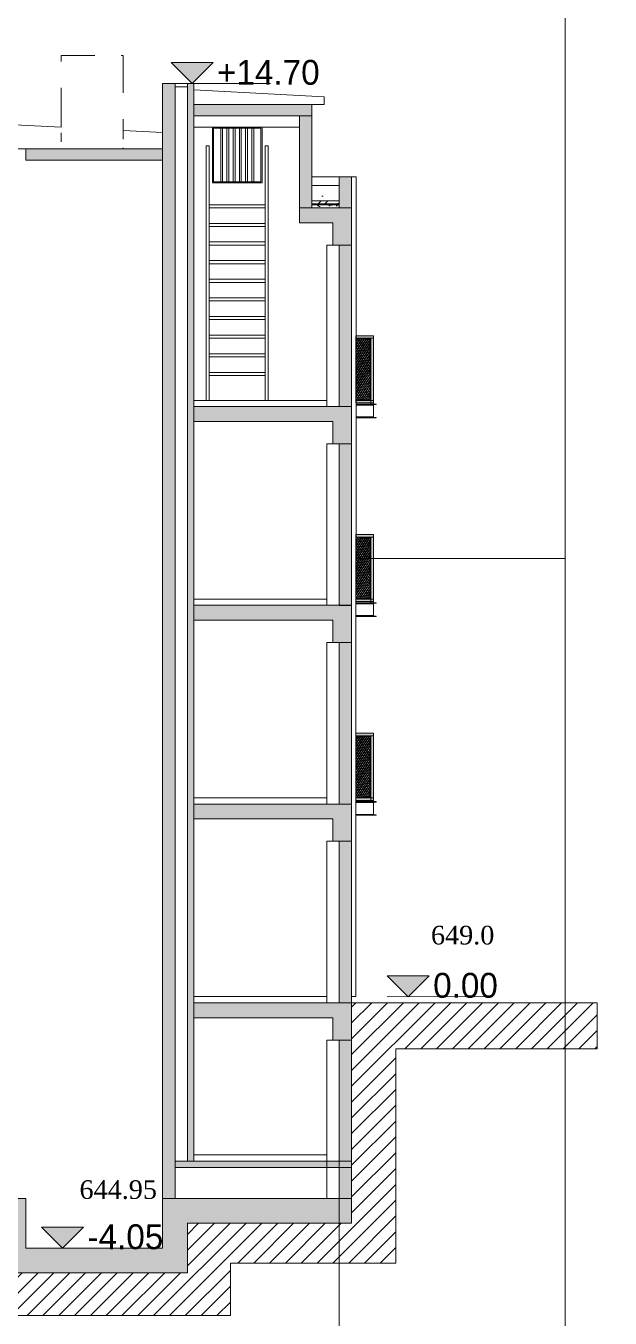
# Model space of a CAD drawing. Header units: millimetres. Extents: x 475206255 to 476720147, y 4620882299 to 4621447368.
# Drawn here: x 475481914 to 475491312, y 4621079624 to 4621100432 of the extents above; entities that cross this region are included whole.
import ezdxf

# ---------------------------------------------------------------- set-up
doc = ezdxf.new("R2010")
doc.units = ezdxf.units.MM
doc.header["$MEASUREMENT"] = 0
doc.linetypes.add('Long Dashed', pattern=[1058.333302, 634.99999, -423.333311])
doc.linetypes.add('Small Dashed', pattern=[282.222222, 141.111111, -141.111111])
for name, color, linetype, lineweight in [('0_0 Architecture_Pen_No__7', 7, 'Continuous', 0), ('0_0 Architecture_Pen_No__8', 8, 'Continuous', 0), ('0_Pen_No__1_Pen_No__250', 7, 'Continuous', 0), ('0_Pen_No__250_Pen_No__142', 142, 'Continuous', 0), ('0_Pen_No__7_Pen_No__7', 7, 'Continuous', 0), ('2D Drafting - General_Pen_No__250_Pen_No__250', 7, 'Continuous', 0), ('2D Drafting - General_Pen_No__250_Pen_No__7', 7, 'Continuous', 0), ('2D Drafting - General_Pen_No__250_Pen_No__7_Pen_No__154', 154, 'Continuous', 0), ('2D Drafting - General_Pen_No__250_Pen_No__7_Pen_No__250', 7, 'Continuous', 0), ('2D Drafting - General_Pen_No__250_Pen_No__7_Pen_No__7', 7, 'Continuous', 0), ('gegmebi_Pen_No__7_Pen_No__250', 7, 'Continuous', 0), ('kar-panjara_Pen_No__7_Pen_No__250', 7, 'Continuous', 0), ('New_0_Pen_No__7_Pen_No__250', 7, 'Continuous', 0), ('New_2D Drafting - General_Pen_No__1_Pen_No__253', 252, 'Continuous', 0), ('New_2D Drafting - General_Pen_No__1_Pen_No__4', 7, 'Continuous', 0), ('New_2D Drafting - General_Pen_No__250_Pen_No__154', 154, 'Continuous', 0), ('New_2D Drafting - General_Pen_No__250_Pen_No__7', 7, 'Continuous', 0), ('New_2D Drafting - General_Pen_No__250_Pen_No__7_Pen_No__250', 7, 'Continuous', 0), ('New_2D Drafting - General_Pen_No__30_Pen_No__9_Pen_No__9_Pen_No__255', 255, 'Continuous', 0), ('New_2D Drafting - General_Pen_No__30_Pen_No__9_Pen_No__9_Pen_No__7', 7, 'Continuous', 0), ('New_2D Drafting - General_Pen_No__4', 7, 'Continuous', 0), ('New_2D Drafting - General_Pen_No__7', 7, 'Continuous', 0), ('New_2D Drafting - General_Pen_No__7_Pen_No__250', 7, 'Continuous', 0), ('New_2D Drafting - General_Pen_No__7_Pen_No__7', 7, 'Continuous', 0), ('New_New_piketebi_Pen_No__7_Pen_No__1', 1, 'Continuous', 0), ('New_reg_nak_Pen_No__7', 7, 'Continuous', 0), ('New_shenobebi_Pen_No__7', 7, 'Continuous', 0), ('New_Structural - Bearing_Pen_No__1', 1, 'Continuous', 0), ('Structural - Bearing_Pen_No__7', 7, 'Continuous', 0), ('zoma_Pen_No__142', 142, 'Continuous', 0), ('zoma_Pen_No__1_Pen_No__142', 142, 'Continuous', 0), ('zoma_Pen_No__5_Pen_No__5_Pen_No__142', 142, 'Continuous', 0)]:
    doc.layers.add(name, color=color, linetype=linetype, lineweight=lineweight)
doc.layers.add('zoma', color=7, linetype='Continuous')
doc.styles.add('GENERATED_STYLE_2', font='arial.ttf')
doc.styles.add('GENERATED_STYLE_4', font='ACADMTAV.TTF')
doc.styles.add('GENERATED_STYLE_9', font='times.ttf')
doc.linetypes.add('Break', pattern='A,0,[1,9.10.saxli 29.041.Shx,S=15.679026,R=0,X=0,Y=0],-1975.557214,0', length=1975.557214)
doc.dimstyles.new('GENERATED_STYLE__3', dxfattribs={"dimtxt": 200, "dimasz": 64.421331, "dimexe": 0.18, "dimexo": 3, "dimgap": 0, "dimtad": 1, "dimtih": 1, "dimtoh": 1, "dimlfac": 0.001, "dimzin": 0, "dimdsep": 46, "dimtxsty": 'GENERATED_STYLE_2', "dimblk": 'ARROWHEAD_2', "dimblk1": 'ARROWHEAD_2', "dimblk2": 'ARROWHEAD_2', "dimcen": 0.09, "dimclrd": 142, "dimclre": 142, "dimclrt": 142, "dimadec": 0, "dimazin": 0, "dimtfac": 1, "dimtdec": 4, "dimtmove": 0, "dimatfit": 3, "dimfxl": 1, "dimtolj": 1, "dimtzin": 0, "dimarcsym": 0})
pattern_1 = [(60, (475826095.757, 4621095193.19), (-25.980762, 15), []), (124.306619, (475826095.757, 4621095193.19), (23.8156986, 11.25), [])]
pattern_2 = [(45, (475826095.76, 4621095193.2), (-459.6194, 459.6194), []), (45, (475826003.83, 4621095285.1), (-459.6194, 459.6194), [])]

# ---------------------------------------------------------------- blocks, each defined once
blk = doc.blocks.new('*D28', base_point=(475826096, 4621095193))
at = {"layer": 'zoma_Pen_No__142', "color": 142, "linetype": 'Continuous', "lineweight": 0, "transparency": 16777216}
for p, q in [((475471912, 4621077962), (475471953, 4621077962)), ((475471978, 4621078005), (475471929, 4621077920)), ((475471953, 4621077899), (475471953, 4621078026)), ((475471953, 4621077962), (475487153, 4621077962)), ((475487129, 4621077920), (475487178, 4621078005)), ((475487153, 4621077899), (475487153, 4621078026)), ((475487153, 4621077962), (475487195, 4621077962))]:
    blk.add_line(p, q, dxfattribs=at)
at = {"layer": 'zoma_Pen_No__142', "color": 142, "lineweight": 0, "transparency": 16777216, "insert": (475479210, 4621078002), "char_height": 200, "attachment_point": 7, "style": 'GENERATED_STYLE_2'}
blk.add_mtext('\\A1;{\\pql;\\fArial|b0|i0|c204|p0;\\W1.000000;15.20}', dxfattribs=at)
blk = doc.blocks.new('ARROWHEAD_2')
at = {"color": 0, "linetype": 'Continuous', "lineweight": 0}
for p, q in [((0, 0), (-1, 0)), ((-0.38, -0.66), (0.38, 0.66))]:
    blk.add_line(p, q, dxfattribs=at)
blk = doc.blocks.new('*D32', base_point=(475826096, 4621095193))
at = {"layer": 'zoma_Pen_No__142', "color": 142, "linetype": 'Continuous', "lineweight": 0, "transparency": 16777216}
for p, q in [((475479778, 4621078715), (475479729, 4621078630)), ((475479753, 4621078609), (475479753, 4621078736)), ((475479753, 4621078672), (475486753, 4621078672)), ((475486778, 4621078715), (475486729, 4621078630)), ((475486753, 4621078609), (475486753, 4621078736))]:
    blk.add_line(p, q, dxfattribs=at)
at = {"layer": 'zoma_Pen_No__142', "color": 142, "lineweight": 0, "transparency": 16777216, "char_height": 200, "attachment_point": 7, "style": 'GENERATED_STYLE_2'}
for s, insert in [('\\A1;{\\pql;\\fArial|b0|i0|c204|p0;\\W1.000000;7.00}', (475482987, 4621078712)), ('\\A1;{\\pql;\\fArial|b0|i0|c204|p0;\\W1.000000;0.40}', (475486195, 4621078712))]:
    blk.add_mtext(s, dxfattribs=dict(at, insert=insert))
blk = doc.blocks.new('*D33', base_point=(475826096, 4621095193))
at = {"layer": 'zoma_Pen_No__142', "color": 142, "linetype": 'Continuous', "lineweight": 0, "transparency": 16777216}
for p, q in [((475486778, 4621078715), (475486729, 4621078630)), ((475486753, 4621078609), (475486753, 4621078736)), ((475486753, 4621078672), (475487153, 4621078672)), ((475487129, 4621078630), (475487178, 4621078715)), ((475487153, 4621078609), (475487153, 4621078736)), ((475487153, 4621078672), (475487195, 4621078672))]:
    blk.add_line(p, q, dxfattribs=at)
blk = doc.blocks.new('*D1588', base_point=(475826096, 4621095193))
at = {"layer": 'zoma_Pen_No__142', "color": 142, "linetype": 'Continuous', "lineweight": 0, "transparency": 16777216}
for p, q in [((475478136, 4621038370), (475478087, 4621038285)), ((475478112, 4621038264), (475478112, 4621038391)), ((475478112, 4621038328), (475484212, 4621038328)), ((475484236, 4621038370), (475484187, 4621038285)), ((475484212, 4621038264), (475484212, 4621038391))]:
    blk.add_line(p, q, dxfattribs=at)
at = {"layer": 'zoma_Pen_No__142', "color": 142, "lineweight": 0, "transparency": 16777216, "char_height": 200, "attachment_point": 7, "style": 'GENERATED_STYLE_2'}
for s, insert in [('\\A1;{\\pql;\\fArial|b0|i0|c204|p0;\\W1.000000;0.40}', (475478136, 4621038368)), ('\\A1;{\\pql;\\fArial|b0|i0|c204|p0;\\W1.000000;6.10}', (475480895, 4621038368)), ('\\A1;{\\pql;\\fArial|b0|i0|c204|p0;\\W1.000000;0.40}', (475483653, 4621038368))]:
    blk.add_mtext(s, dxfattribs=dict(at, insert=insert))
blk = doc.blocks.new('*D1589', base_point=(475826096, 4621095193))
at = {"layer": 'zoma_Pen_No__142', "color": 142, "linetype": 'Continuous', "lineweight": 0, "transparency": 16777216}
for p, q in [((475484236, 4621038370), (475484187, 4621038285)), ((475484212, 4621038264), (475484212, 4621038391)), ((475484212, 4621038328), (475484612, 4621038328)), ((475484636, 4621038370), (475484587, 4621038285)), ((475484612, 4621038264), (475484612, 4621038391))]:
    blk.add_line(p, q, dxfattribs=at)
blk = doc.blocks.new('*D1590', base_point=(475826096, 4621095193))
at = {"layer": 'zoma_Pen_No__142', "color": 142, "linetype": 'Continuous', "lineweight": 0, "transparency": 16777216}
for p, q in [((475484636, 4621038370), (475484587, 4621038285)), ((475484612, 4621038264), (475484612, 4621038391)), ((475484612, 4621038328), (475491112, 4621038328)), ((475491136, 4621038370), (475491087, 4621038285)), ((475491112, 4621038264), (475491112, 4621038391))]:
    blk.add_line(p, q, dxfattribs=at)
at = {"layer": 'zoma_Pen_No__142', "color": 142, "lineweight": 0, "transparency": 16777216, "char_height": 200, "attachment_point": 7, "style": 'GENERATED_STYLE_2'}
for s, insert in [('\\A1;{\\pql;\\fArial|b0|i0|c204|p0;\\W1.000000;6.50}', (475487595, 4621038368)), ('\\A1;{\\pql;\\fArial|b0|i0|c204|p0;\\W1.000000;0.40}', (475490553, 4621038368))]:
    blk.add_mtext(s, dxfattribs=dict(at, insert=insert))
blk = doc.blocks.new('*D1591', base_point=(475826096, 4621095193))
at = {"layer": 'zoma_Pen_No__142', "color": 142, "linetype": 'Continuous', "lineweight": 0, "transparency": 16777216}
for p, q in [((475491136, 4621038370), (475491087, 4621038285)), ((475491112, 4621038264), (475491112, 4621038391)), ((475491112, 4621038328), (475491512, 4621038328)), ((475491536, 4621038370), (475491487, 4621038285)), ((475491512, 4621038264), (475491512, 4621038391))]:
    blk.add_line(p, q, dxfattribs=at)

msp = doc.modelspace()

# ---------------------------------------------------------------- hatches: boundary and pattern name
at = {"layer": '0_0 Architecture_Pen_No__7', "linetype": 'Continuous', "lineweight": 0}
h = msp.add_hatch(dxfattribs=at)
h.set_pattern_fill('CUT_STONE', style=0, pattern_type=2)
h.set_pattern_definition([(45, (475826095.76, 4621095993.2), (-254.55844, 254.55844), [0, -240, 0, -360]), (110, (475826895.76, 4621095993.2), (338.28934, 123.12725), [0, -176, 0, -304])])
h.paths.add_polyline_path([(475486953.597, 4621097861.757), (475486513.355, 4621097861.757), (475486513.355, 4621097615.998), (475486953.597, 4621097615.998)])
h = msp.add_hatch(dxfattribs=at)
h.set_pattern_fill('DOUBLE_1_4', style=0, pattern_type=2)
h.set_pattern_definition(pattern_2)
h.paths.add_polyline_path([(475486953.597, 4621097615.998), (475486513.355, 4621097615.998), (475486513.355, 4621097612.998), (475486953.597, 4621097612.998)])
h = msp.add_hatch(dxfattribs=at)
h.set_pattern_fill('STEEL', style=0, pattern_type=2)
h.set_pattern_definition([(45, (475826095.76, 4621095193.2), (-159.09903, 159.09903), []), (45, (475826042.72, 4621095246.22), (-159.09903, 159.09903), [])])
h.paths.add_polyline_path([(475486953.597, 4621097612.998), (475486513.355, 4621097612.998), (475486513.355, 4621097563.377), (475486953.597, 4621097563.377)])
h = msp.add_hatch(dxfattribs=at)
h.set_pattern_fill('DOUBLE_1_4', style=0, pattern_type=2)
h.set_pattern_definition(pattern_2)
h.paths.add_polyline_path([(475486953.597, 4621097563.377), (475486513.355, 4621097563.377), (475486513.355, 4621097560.377), (475486953.597, 4621097560.377)])
h = msp.add_hatch(dxfattribs=at)
h.set_pattern_fill('ALUMINUM', style=0, pattern_type=2)
h.set_pattern_definition([(45, (475826095.76, 4621095193.2), (-176.7767, 176.7767), []), (45, (475826060.4, 4621095228.55), (-176.7767, 176.7767), []), (45, (475826025.05, 4621095263.9), (-176.7767, 176.7767), [])])
h.paths.add_polyline_path([(475486953.597, 4621097560.377), (475486513.355, 4621097560.377), (475486513.355, 4621097552.377), (475486953.597, 4621097552.377)])
h = msp.add_hatch(dxfattribs=at)
h.set_pattern_fill('STRUCTURAL_CONCRETE', style=0, pattern_type=2)
h.set_pattern_definition([(0, (475826095.76, 4621095193.2), (0, 623.5383), [60, -300]), (0, (475826275.76, 4621095504.96), (0, 623.5383), [60, -300]), (60, (475826095.76, 4621095193.2), (-540, 311.7692), [60, -300]), (60, (475826455.76, 4621095193.2), (-540, 311.7692), [60, -300]), (120, (475826155.76, 4621095193.2), (540, 311.7692), [60, -300]), (120, (475826515.76, 4621095193.2), (540, 311.7692), [60, -300]), (0, (475826095.76, 4621095253.19), (0, 120.000005), [0, -120.000005, 0, -180.000007]), (45, (475826155.76, 4621095253.19), (-84.852817, 84.852817), [0, -90.000004, 0, -150.000006])])
h.paths.add_polyline_path([(475486953.597, 4621097551.377), (475486513.355, 4621097551.377), (475486513.355, 4621097501.757), (475486953.597, 4621097501.757)])
at = {"layer": '0_0 Architecture_Pen_No__8', "linetype": 'Continuous', "lineweight": 0, "true_color": 0x404040}
msp.add_hatch(color=250, dxfattribs=at).paths.add_polyline_path([(475471953.506, 4621081151.617), (475471953.478, 4621081551.617), (475481913.439, 4621081551.617), (475481913.439, 4621080751.617), (475484113.399, 4621080751.617), (475484113.399, 4621081551.617), (475484554.556, 4621081551.617), (475487153.435, 4621081551.617), (475487153.435, 4621081151.617), (475484513.556, 4621081151.617), (475484513.556, 4621080351.617), (475481933.439, 4621080351.617), (475481513.456, 4621080351.617), (475481513.456, 4621081151.617)])
at = {"layer": '0_Pen_No__250_Pen_No__142', "linetype": 'Continuous', "lineweight": 0}
for points in [[(475484585.973, 4621099501.387), (475484923.667, 4621099838.916), (475484248.445, 4621099839.081)], [(475488062.672, 4621084800.221), (475488400.2, 4621085137.914), (475487724.978, 4621085137.749)], [(475482503.053, 4621080751.617), (475482840.581, 4621081089.31), (475482165.359, 4621081089.146)]]:
    msp.add_hatch(color=142, dxfattribs=at).paths.add_polyline_path(points)
at = {"layer": '2D Drafting - General_Pen_No__250_Pen_No__250', "linetype": 'Continuous', "lineweight": 0}
msp.add_hatch(color=7, dxfattribs=at).paths.add_polyline_path([(475487153.597, 4621098001.325), (475487153.597, 4621097501.757), (475486953.597, 4621097501.757), (475486953.597, 4621098001.325)])
at = {"layer": '2D Drafting - General_Pen_No__250_Pen_No__7', "linetype": 'Continuous', "lineweight": 0}
for points in [[(475484613.358, 4621098983.111), (475484613.358, 4621099163.119), (475486513.355, 4621099163.119), (475486513.355, 4621098983.111)], [(475481913.642, 4621098271.027), (475481913.642, 4621098451.035), (475484113.637, 4621098451.035), (475484113.637, 4621098271.027)], [(475486313.355, 4621097501.757), (475486953.597, 4621097501.757), (475487153.597, 4621097501.757), (475487153.597, 4621097321.75), (475487153.597, 4621096901.757), (475486853.435, 4621096901.757), (475486853.435, 4621097261.664), (475486313.355, 4621097261.664)], [(475484613.403, 4621087901.757), (475487153.435, 4621087901.757), (475487153.435, 4621087721.75), (475487153.435, 4621087301.757), (475486853.435, 4621087301.757), (475486853.435, 4621087661.663), (475484613.403, 4621087661.663)], [(475484613.403, 4621084701.757), (475487153.435, 4621084701.757), (475487153.435, 4621084521.75), (475487153.435, 4621084101.757), (475486853.435, 4621084101.757), (475486853.435, 4621084461.663), (475484613.403, 4621084461.663)], [(475484313.403, 4621082151.617), (475487153.435, 4621082151.617), (475487153.435, 4621082051.617), (475484313.403, 4621082051.617)]]:
    msp.add_hatch(color=7, dxfattribs=at).paths.add_polyline_path(points)
at = {"layer": '2D Drafting - General_Pen_No__250_Pen_No__7_Pen_No__154', "linetype": 'Continuous', "lineweight": 0}
for points in [[(475486953.435, 4621096901.756), (475486953.435, 4621094300.818), (475487153.435, 4621094300.818), (475487153.435, 4621096901.756)], [(475486953.435, 4621093701.756), (475486953.435, 4621091100.818), (475487153.435, 4621091100.818), (475487153.435, 4621093701.756)], [(475486953.435, 4621090501.756), (475486953.435, 4621087900.818), (475487153.435, 4621087900.818), (475487153.435, 4621090501.756)], [(475486953.435, 4621087301.757), (475486953.435, 4621084700.819), (475487153.435, 4621084700.819), (475487153.435, 4621087301.757)], [(475487153.435, 4621081551.617), (475486953.435, 4621081551.617), (475486953.435, 4621084101.757), (475487153.435, 4621084101.757)]]:
    msp.add_hatch(color=154, dxfattribs=at).paths.add_polyline_path(points)
at = {"layer": 'New_2D Drafting - General_Pen_No__250_Pen_No__154', "linetype": 'Continuous', "lineweight": 0}
msp.add_hatch(color=154, dxfattribs=at).paths.add_polyline_path([(475484113.399, 4621081551.617), (475484313.403, 4621081551.617), (475484313.403, 4621099501.325), (475484113.399, 4621099501.325)])
at = {"layer": 'New_2D Drafting - General_Pen_No__250_Pen_No__7', "linetype": 'Continuous', "lineweight": 0}
for points in [[(475484513.403, 4621082151.617), (475484613.403, 4621082151.617), (475484613.403, 4621099501.325), (475484513.403, 4621099501.325)], [(475486313.355, 4621097501.757), (475486513.355, 4621097501.757), (475486513.355, 4621098983.111), (475486313.355, 4621098983.111)], [(475484613.403, 4621094301.757), (475487153.435, 4621094301.757), (475487153.435, 4621094121.75), (475487153.435, 4621093701.757), (475486853.435, 4621093701.757), (475486853.435, 4621094061.663), (475484613.403, 4621094061.663)], [(475484613.403, 4621091101.757), (475487153.435, 4621091101.757), (475487153.435, 4621090921.75), (475487153.435, 4621090501.756), (475486853.435, 4621090501.756), (475486853.435, 4621090861.663), (475484613.403, 4621090861.663)]]:
    msp.add_hatch(color=7, dxfattribs=at).paths.add_polyline_path(points)
at = {"layer": 'New_2D Drafting - General_Pen_No__250_Pen_No__7_Pen_No__250', "linetype": 'Continuous', "lineweight": 0}
h = msp.add_hatch(dxfattribs=at)
h.set_pattern_fill('BATT_INSULATION', style=0, pattern_type=2)
h.set_pattern_definition(pattern_1)
h.paths.add_polyline_path([(475486513.355, 4621097552.377), (475486513.355, 4621097551.377), (475486953.597, 4621097551.377), (475486953.597, 4621097552.377)])
at = {"layer": 'New_2D Drafting - General_Pen_No__30_Pen_No__9_Pen_No__9_Pen_No__255', "linetype": 'Continuous', "lineweight": 0}
for points in [[(475487503.395, 4621095440.948), (475487223.728, 4621095440.948), (475487223.728, 4621095400.948), (475487503.395, 4621095400.948)], [(475487453.388, 4621095390.948), (475487223.728, 4621095390.948), (475487223.728, 4621095400.948), (475487463.388, 4621095400.948)], [(475487453.388, 4621094410.946), (475487463.388, 4621094400.946), (475487463.388, 4621095400.948), (475487453.388, 4621095390.948)], [(475487503.395, 4621094340.946), (475487463.388, 4621094340.946), (475487463.388, 4621095400.948), (475487503.395, 4621095400.948)], [(475487463.757, 4621094400.946), (475487223.728, 4621094400.946), (475487223.728, 4621094410.946), (475487453.757, 4621094410.946)], [(475487503.395, 4621094400.946), (475487223.728, 4621094400.946), (475487223.728, 4621094360.946), (475487503.395, 4621094360.946)], [(475487503.395, 4621092240.948), (475487223.728, 4621092240.948), (475487223.728, 4621092200.948), (475487503.395, 4621092200.948)], [(475487453.388, 4621092190.948), (475487223.728, 4621092190.948), (475487223.728, 4621092200.948), (475487463.388, 4621092200.948)], [(475487453.388, 4621091210.946), (475487463.388, 4621091200.946), (475487463.388, 4621092200.948), (475487453.388, 4621092190.948)], [(475487503.395, 4621091140.946), (475487463.388, 4621091140.946), (475487463.388, 4621092200.948), (475487503.395, 4621092200.948)], [(475487463.757, 4621091200.946), (475487223.728, 4621091200.946), (475487223.728, 4621091210.946), (475487453.757, 4621091210.946)], [(475487503.395, 4621091200.946), (475487223.728, 4621091200.946), (475487223.728, 4621091160.946), (475487503.395, 4621091160.946)], [(475487503.395, 4621089040.948), (475487223.728, 4621089040.948), (475487223.728, 4621089000.948), (475487503.395, 4621089000.948)], [(475487453.388, 4621088990.948), (475487223.728, 4621088990.948), (475487223.728, 4621089000.948), (475487463.388, 4621089000.948)], [(475487453.388, 4621088010.946), (475487463.388, 4621088000.946), (475487463.388, 4621089000.948), (475487453.388, 4621088990.948)], [(475487503.395, 4621087940.946), (475487463.388, 4621087940.946), (475487463.388, 4621089000.948), (475487503.395, 4621089000.948)], [(475487463.757, 4621088000.946), (475487223.728, 4621088000.946), (475487223.728, 4621088010.946), (475487453.757, 4621088010.946)], [(475487503.395, 4621088000.946), (475487223.728, 4621088000.946), (475487223.728, 4621087960.946), (475487503.395, 4621087960.946)]]:
    msp.add_hatch(color=255, dxfattribs=at).paths.add_polyline_path(points)
at = {"layer": 'New_2D Drafting - General_Pen_No__7', "linetype": 'Continuous', "lineweight": 0}
h = msp.add_hatch(dxfattribs=at)
h.set_pattern_fill('BATT_INSULATION', style=0, pattern_type=2)
h.set_pattern_definition(pattern_1)
h.paths.add_polyline_path([(475487223.728, 4621094410.946), (475487453.388, 4621094410.946), (475487453.388, 4621095390.948), (475487223.728, 4621095390.948)])
h = msp.add_hatch(dxfattribs=at)
h.set_pattern_fill('BATT_INSULATION', style=0, pattern_type=2)
h.set_pattern_definition(pattern_1)
h.paths.add_polyline_path([(475487223.728, 4621091210.946), (475487453.388, 4621091210.946), (475487453.388, 4621092190.948), (475487223.728, 4621092190.948)])
h = msp.add_hatch(dxfattribs=at)
h.set_pattern_fill('BATT_INSULATION', style=0, pattern_type=2)
h.set_pattern_definition(pattern_1)
h.paths.add_polyline_path([(475487223.728, 4621088010.946), (475487453.388, 4621088010.946), (475487453.388, 4621088990.948), (475487223.728, 4621088990.948)])
at = {"layer": 'New_2D Drafting - General_Pen_No__7_Pen_No__7', "linetype": 'Continuous', "lineweight": 0}
h = msp.add_hatch(dxfattribs=at)
h.set_pattern_fill('MASONRY_BLOCK', style=0, pattern_type=2)
h.set_pattern_definition([(45, (475826095.76, 4621095193.19), (-127.27922, 127.27922), [])])
h.paths.add_polyline_path([(475467712.534, 4621082551.894), (475471953.408, 4621082551.769), (475471953.506, 4621081151.617), (475481513.456, 4621081151.617), (475481513.456, 4621080351.617), (475484513.556, 4621080351.617), (475484513.556, 4621081151.617), (475485541.02, 4621081151.617), (475487153.435, 4621081151.617), (475487153.435, 4621084421.75), (475487153.435, 4621084700.839), (475491103.497, 4621084700.839), (475491103.497, 4621083961.033), (475487864.451, 4621083961.033), (475487864.451, 4621080572.7), (475487864.451, 4621080511.178), (475485204.975, 4621080511.178), (475485204.975, 4621079664.761), (475481450.456, 4621079664.761), (475480824.04, 4621079664.761), (475480824.04, 4621080511.178), (475471313.019, 4621080511.178), (475471313.019, 4621081761.85), (475467712.534, 4621081761.85)])

# ---------------------------------------------------------------- linework, layer by layer
at = {"layer": '0_0 Architecture_Pen_No__7', "color": 7, "linetype": 'Continuous', "lineweight": 0, "flags": 128}
for points in [[(475486953.597, 4621097861.757), (475486513.355, 4621097861.757), (475486513.355, 4621097615.998), (475486953.597, 4621097615.998)], [(475486953.597, 4621097615.998), (475486513.355, 4621097615.998), (475486513.355, 4621097612.998), (475486953.597, 4621097612.998)], [(475486953.597, 4621097612.998), (475486513.355, 4621097612.998), (475486513.355, 4621097563.377), (475486953.597, 4621097563.377)], [(475486953.597, 4621097563.377), (475486513.355, 4621097563.377), (475486513.355, 4621097560.377), (475486953.597, 4621097560.377)], [(475486953.597, 4621097560.377), (475486513.355, 4621097560.377), (475486513.355, 4621097552.377), (475486953.597, 4621097552.377)], [(475486953.597, 4621097551.377), (475486513.355, 4621097551.377), (475486513.355, 4621097501.757), (475486953.597, 4621097501.757)], [(475471953.506, 4621081151.617), (475471953.478, 4621081551.617), (475481913.439, 4621081551.617), (475481913.439, 4621080751.617), (475484113.399, 4621080751.617), (475484113.399, 4621081551.617), (475484554.556, 4621081551.617), (475487153.435, 4621081551.617), (475487153.435, 4621081151.617), (475484513.556, 4621081151.617), (475484513.556, 4621080351.617), (475481933.439, 4621080351.617), (475481513.456, 4621080351.617), (475481513.456, 4621081151.617)]]:
    msp.add_lwpolyline(points, close=True, dxfattribs=at)
at = {"layer": '0_Pen_No__1_Pen_No__250', "color": 7, "linetype": 'Continuous', "lineweight": 0, "flags": 128}
for points in [[(475484585.973, 4621099501.387), (475484248.445, 4621099839.081), (475484586.056, 4621099838.998)], [(475484585.973, 4621099501.387), (475484923.667, 4621099838.916), (475484586.056, 4621099838.998)], [(475485848.362, 4621099501.079), (475484248.362, 4621099501.469)], [(475488062.672, 4621084800.221), (475487724.978, 4621085137.749), (475488062.589, 4621085137.832)], [(475488062.672, 4621084800.221), (475488400.2, 4621085137.914), (475488062.589, 4621085137.832)], [(475489325.061, 4621084800.529), (475487725.061, 4621084800.138)], [(475482503.053, 4621080751.617), (475482165.359, 4621081089.146), (475482502.97, 4621081089.228)], [(475482503.053, 4621080751.617), (475482840.581, 4621081089.31), (475482502.97, 4621081089.228)], [(475483765.442, 4621080751.925), (475482165.442, 4621080751.534)]]:
    msp.add_lwpolyline(points, dxfattribs=at)
at = {"layer": '0_Pen_No__250_Pen_No__142', "color": 142, "linetype": 'Continuous', "lineweight": 0, "flags": 128}
for points in [[(475484585.973, 4621099501.387), (475484923.667, 4621099838.916), (475484248.445, 4621099839.081)], [(475488062.672, 4621084800.221), (475488400.2, 4621085137.914), (475487724.978, 4621085137.749)], [(475482503.053, 4621080751.617), (475482840.581, 4621081089.31), (475482165.359, 4621081089.146)]]:
    msp.add_lwpolyline(points, close=True, dxfattribs=at)
at = {"layer": '0_Pen_No__7_Pen_No__7', "color": 7, "linetype": 'Continuous', "lineweight": 0}
for p, q in [((475484613.358, 4621099399.857), (475486713.355, 4621099289.256)), ((475486713.355, 4621099289.256), (475486713.355, 4621099163.119)), ((475484613.358, 4621099163.119), (475486713.355, 4621099163.119)), ((475481513.695, 4621098851.039), (475482480.508, 4621098800.12)), ((475483480.508, 4621098747.452), (475484113.403, 4621098714.12)), ((475481513.695, 4621098451.035), (475484113.637, 4621098451.035))]:
    msp.add_line(p, q, dxfattribs=at)
at = {"layer": '2D Drafting - General_Pen_No__250_Pen_No__7', "color": 7, "linetype": 'Continuous', "lineweight": 0, "flags": 128}
for points in [[(475484613.358, 4621098983.111), (475484613.358, 4621099163.119), (475486513.355, 4621099163.119), (475486513.355, 4621098983.111)], [(475481913.642, 4621098271.027), (475481913.642, 4621098451.035), (475484113.637, 4621098451.035), (475484113.637, 4621098271.027)], [(475487153.597, 4621098001.325), (475487153.597, 4621097501.757), (475486953.597, 4621097501.757), (475486953.597, 4621098001.325)], [(475486313.355, 4621097501.757), (475486953.597, 4621097501.757), (475487153.597, 4621097501.757), (475487153.597, 4621097321.75), (475487153.597, 4621096901.757), (475486853.435, 4621096901.757), (475486853.435, 4621097261.664), (475486313.355, 4621097261.664)], [(475484613.403, 4621087901.757), (475487153.435, 4621087901.757), (475487153.435, 4621087721.75), (475487153.435, 4621087301.757), (475486853.435, 4621087301.757), (475486853.435, 4621087661.663), (475484613.403, 4621087661.663)], [(475484613.403, 4621084701.757), (475487153.435, 4621084701.757), (475487153.435, 4621084521.75), (475487153.435, 4621084101.757), (475486853.435, 4621084101.757), (475486853.435, 4621084461.663), (475484613.403, 4621084461.663)], [(475484313.403, 4621082151.617), (475487153.435, 4621082151.617), (475487153.435, 4621082051.617), (475484313.403, 4621082051.617)]]:
    msp.add_lwpolyline(points, close=True, dxfattribs=at)
at = {"layer": '2D Drafting - General_Pen_No__250_Pen_No__7_Pen_No__250', "color": 7, "linetype": 'Continuous', "lineweight": 0, "flags": 128}
for points in [[(475486953.435, 4621096901.756), (475486953.435, 4621094300.818), (475487153.435, 4621094300.818), (475487153.435, 4621096901.756)], [(475486953.435, 4621093701.756), (475486953.435, 4621091100.818), (475487153.435, 4621091100.818), (475487153.435, 4621093701.756)], [(475486953.435, 4621090501.756), (475486953.435, 4621087900.818), (475487153.435, 4621087900.818), (475487153.435, 4621090501.756)], [(475486953.435, 4621087301.757), (475486953.435, 4621084700.819), (475487153.435, 4621084700.819), (475487153.435, 4621087301.757)]]:
    msp.add_lwpolyline(points, close=True, dxfattribs=at)
at = {"layer": '2D Drafting - General_Pen_No__250_Pen_No__7_Pen_No__7', "color": 7, "linetype": 'Continuous', "lineweight": 0, "flags": 128}
msp.add_lwpolyline([(475487153.435, 4621081551.617), (475486953.435, 4621081551.617), (475486953.435, 4621084101.757), (475487153.435, 4621084101.757)], close=True, dxfattribs=at)
at = {"layer": 'gegmebi_Pen_No__7_Pen_No__250', "color": 7, "linetype": 'Continuous', "lineweight": 0}
msp.add_line((475486513.355, 4621098001.325), (475486953.597, 4621098001.325), dxfattribs=at)
at = {"layer": 'gegmebi_Pen_No__7_Pen_No__250', "color": 7, "linetype": 'Continuous', "lineweight": 0, "flags": 128}
for points in [[(475486753.435, 4621094301.757), (475484613.403, 4621094301.757), (475484613.403, 4621094401.757), (475486753.435, 4621094401.757)], [(475486753.435, 4621091101.757), (475484613.403, 4621091101.757), (475484613.403, 4621091201.757), (475486753.435, 4621091201.757)], [(475486753.435, 4621087901.757), (475484613.403, 4621087901.757), (475484613.403, 4621088001.757), (475486753.435, 4621088001.757)], [(475486753.435, 4621084701.625), (475484613.403, 4621084701.625), (475484613.403, 4621084801.757), (475486753.435, 4621084801.757)], [(475486753.435, 4621082151.617), (475484613.403, 4621082151.617), (475484613.403, 4621082251.749), (475486753.435, 4621082251.749)]]:
    msp.add_lwpolyline(points, close=True, dxfattribs=at)
msp.add_lwpolyline([(475484233.215, 4621084701.757), (475484233.215, 4621084701.625)], dxfattribs=at)
at = {"layer": 'kar-panjara_Pen_No__7_Pen_No__250', "color": 7, "linetype": 'Continuous', "lineweight": 0, "flags": 128}
for points in [[(475486753.435, 4621096901.756), (475486753.435, 4621094301.757), (475487153.435, 4621094301.757), (475487153.435, 4621096901.756)], [(475486753.435, 4621093701.756), (475486753.435, 4621091101.757), (475487153.435, 4621091101.757), (475487153.435, 4621093701.756)], [(475486753.435, 4621090501.756), (475486753.435, 4621087901.757), (475487153.435, 4621087901.757), (475487153.435, 4621090501.756)], [(475486753.435, 4621087301.757), (475486753.435, 4621084701.625), (475487153.435, 4621084701.625), (475487153.435, 4621087301.757)], [(475486753.435, 4621084101.757), (475486753.435, 4621081551.617), (475487153.435, 4621081551.617), (475487153.435, 4621084101.757)]]:
    msp.add_lwpolyline(points, close=True, dxfattribs=at)
at = {"layer": 'New_0_Pen_No__7_Pen_No__250', "color": 7, "linetype": 'Continuous', "lineweight": 0, "flags": 128}
msp.add_lwpolyline([(475484613.358, 4621098801.757), (475486313.355, 4621098801.757), (475486313.355, 4621098983.111), (475484613.358, 4621098983.111)], close=True, dxfattribs=at)
at = {"layer": 'New_2D Drafting - General_Pen_No__1_Pen_No__253', "color": 252, "linetype": 'Long Dashed', "lineweight": 0, "flags": 128}
msp.add_lwpolyline([(475482480.901, 4621098800.85), (475482480.901, 4621099952.054), (475483480.901, 4621099952.054), (475483480.901, 4621098748.182)], dxfattribs=at)
at = {"layer": 'New_2D Drafting - General_Pen_No__1_Pen_No__4', "color": 7, "linetype": 'Continuous', "lineweight": 0, "flags": 128}
msp.add_lwpolyline([(475484313.403, 4621099501.325), (475484513.403, 4621099501.325), (475484513.403, 4621099450.265), (475484313.403, 4621099450.265)], close=True, dxfattribs=at)
at = {"layer": 'New_2D Drafting - General_Pen_No__1_Pen_No__4', "color": 7, "linetype": 'Small Dashed', "lineweight": 0, "flags": 128}
msp.add_lwpolyline([(475483480.508, 4621098747.452), (475483480.508, 4621098451.035), (475482480.508, 4621098451.035), (475482480.508, 4621098800.12)], dxfattribs=at)
at = {"layer": 'New_2D Drafting - General_Pen_No__250_Pen_No__7', "color": 7, "linetype": 'Continuous', "lineweight": 0, "flags": 128}
for points in [[(475484113.399, 4621081551.617), (475484313.403, 4621081551.617), (475484313.403, 4621099501.325), (475484113.399, 4621099501.325)], [(475484513.403, 4621082151.617), (475484613.403, 4621082151.617), (475484613.403, 4621099501.325), (475484513.403, 4621099501.325)], [(475486313.355, 4621097501.757), (475486513.355, 4621097501.757), (475486513.355, 4621098983.111), (475486313.355, 4621098983.111)], [(475484613.403, 4621094301.757), (475487153.435, 4621094301.757), (475487153.435, 4621094121.75), (475487153.435, 4621093701.757), (475486853.435, 4621093701.757), (475486853.435, 4621094061.663), (475484613.403, 4621094061.663)], [(475484613.403, 4621091101.757), (475487153.435, 4621091101.757), (475487153.435, 4621090921.75), (475487153.435, 4621090501.756), (475486853.435, 4621090501.756), (475486853.435, 4621090861.663), (475484613.403, 4621090861.663)]]:
    msp.add_lwpolyline(points, close=True, dxfattribs=at)
at = {"layer": 'New_2D Drafting - General_Pen_No__250_Pen_No__7_Pen_No__250', "color": 7, "linetype": 'Continuous', "lineweight": 0, "flags": 128}
msp.add_lwpolyline([(475486513.355, 4621097552.377), (475486513.355, 4621097551.377), (475486953.597, 4621097551.377), (475486953.597, 4621097552.377)], close=True, dxfattribs=at)
at = {"layer": 'New_2D Drafting - General_Pen_No__30_Pen_No__9_Pen_No__9_Pen_No__7', "color": 7, "linetype": 'Continuous', "lineweight": 0, "flags": 128}
for points in [[(475487503.395, 4621095440.948), (475487223.728, 4621095440.948), (475487223.728, 4621095400.948), (475487503.395, 4621095400.948)], [(475487453.388, 4621095390.948), (475487223.728, 4621095390.948), (475487223.728, 4621095400.948), (475487463.388, 4621095400.948)], [(475487453.388, 4621094410.946), (475487463.388, 4621094400.946), (475487463.388, 4621095400.948), (475487453.388, 4621095390.948)], [(475487503.395, 4621094340.946), (475487463.388, 4621094340.946), (475487463.388, 4621095400.948), (475487503.395, 4621095400.948)], [(475487463.757, 4621094400.946), (475487223.728, 4621094400.946), (475487223.728, 4621094410.946), (475487453.757, 4621094410.946)], [(475487503.395, 4621094400.946), (475487223.728, 4621094400.946), (475487223.728, 4621094360.946), (475487503.395, 4621094360.946)], [(475487503.395, 4621092240.948), (475487223.728, 4621092240.948), (475487223.728, 4621092200.948), (475487503.395, 4621092200.948)], [(475487453.388, 4621092190.948), (475487223.728, 4621092190.948), (475487223.728, 4621092200.948), (475487463.388, 4621092200.948)], [(475487453.388, 4621091210.946), (475487463.388, 4621091200.946), (475487463.388, 4621092200.948), (475487453.388, 4621092190.948)], [(475487503.395, 4621091140.946), (475487463.388, 4621091140.946), (475487463.388, 4621092200.948), (475487503.395, 4621092200.948)], [(475487463.757, 4621091200.946), (475487223.728, 4621091200.946), (475487223.728, 4621091210.946), (475487453.757, 4621091210.946)], [(475487503.395, 4621091200.946), (475487223.728, 4621091200.946), (475487223.728, 4621091160.946), (475487503.395, 4621091160.946)], [(475487503.395, 4621089040.948), (475487223.728, 4621089040.948), (475487223.728, 4621089000.948), (475487503.395, 4621089000.948)], [(475487453.388, 4621088990.948), (475487223.728, 4621088990.948), (475487223.728, 4621089000.948), (475487463.388, 4621089000.948)], [(475487453.388, 4621088010.946), (475487463.388, 4621088000.946), (475487463.388, 4621089000.948), (475487453.388, 4621088990.948)], [(475487503.395, 4621087940.946), (475487463.388, 4621087940.946), (475487463.388, 4621089000.948), (475487503.395, 4621089000.948)], [(475487463.757, 4621088000.946), (475487223.728, 4621088000.946), (475487223.728, 4621088010.946), (475487453.757, 4621088010.946)], [(475487503.395, 4621088000.946), (475487223.728, 4621088000.946), (475487223.728, 4621087960.946), (475487503.395, 4621087960.946)]]:
    msp.add_lwpolyline(points, close=True, dxfattribs=at)
at = {"layer": 'New_2D Drafting - General_Pen_No__4', "color": 7, "linetype": 'Continuous', "lineweight": 0, "flags": 128}
for points in [[(475487223.728, 4621094410.946), (475487453.388, 4621094410.946), (475487453.388, 4621095390.948), (475487223.728, 4621095390.948)], [(475487223.728, 4621091210.946), (475487453.388, 4621091210.946), (475487453.388, 4621092190.948), (475487223.728, 4621092190.948)], [(475487223.728, 4621088010.946), (475487453.388, 4621088010.946), (475487453.388, 4621088990.948), (475487223.728, 4621088990.948)]]:
    msp.add_lwpolyline(points, close=True, dxfattribs=at)
at = {"layer": 'New_2D Drafting - General_Pen_No__7_Pen_No__250', "color": 7, "linetype": 'Continuous', "lineweight": 0, "flags": 128}
msp.add_lwpolyline([(475467712.534, 4621082551.894), (475471953.408, 4621082551.769), (475471953.506, 4621081151.617), (475481513.456, 4621081151.617), (475481513.456, 4621080351.617), (475484513.556, 4621080351.617), (475484513.556, 4621081151.617), (475485541.02, 4621081151.617), (475487153.435, 4621081151.617), (475487153.435, 4621084421.75), (475487153.435, 4621084700.839), (475491103.497, 4621084700.839), (475491103.497, 4621083961.033), (475487864.451, 4621083961.033), (475487864.451, 4621080572.7), (475487864.451, 4621080511.178), (475485204.975, 4621080511.178), (475485204.975, 4621079664.761), (475481450.456, 4621079664.761), (475480824.04, 4621079664.761), (475480824.04, 4621080511.178), (475471313.019, 4621080511.178), (475471313.019, 4621081761.85), (475467712.534, 4621081761.85)], close=True, dxfattribs=at)
at = {"layer": 'New_reg_nak_Pen_No__7', "color": 7, "linetype": 'Continuous', "lineweight": 0, "flags": 128}
msp.add_lwpolyline([(475487153.597, 4621098001.325), (475487223.949, 4621098001.323), (475487223.624, 4621084801.748), (475487153.697, 4621084801.749)], dxfattribs=at)
at = {"layer": 'New_shenobebi_Pen_No__7', "color": 7, "linetype": 'Continuous', "lineweight": 0}
for p, q in [((475485048.355, 4621097922.236), (475485048.355, 4621098781.757)), ((475485078.355, 4621097922.236), (475485078.355, 4621098781.757)), ((475485148.355, 4621097922.236), (475485148.355, 4621098781.757)), ((475485178.355, 4621097922.236), (475485178.355, 4621098781.757)), ((475485248.355, 4621097922.236), (475485248.355, 4621098781.757)), ((475485278.355, 4621097922.236), (475485278.355, 4621098781.757)), ((475485348.355, 4621097922.236), (475485348.355, 4621098781.757)), ((475485378.355, 4621097922.236), (475485378.355, 4621098781.757)), ((475485448.355, 4621097922.236), (475485448.355, 4621098781.757)), ((475485478.355, 4621097922.236), (475485478.355, 4621098781.757)), ((475485548.355, 4621097922.236), (475485548.355, 4621098781.757)), ((475485578.355, 4621097922.236), (475485578.355, 4621098781.757))]:
    msp.add_line(p, q, dxfattribs=at)
for points in [[(475484913.355, 4621098801.757), (475485713.355, 4621098801.757), (475485713.355, 4621097902.236), (475484913.355, 4621097902.236)], [(475484933.355, 4621098781.757), (475485693.355, 4621098781.757), (475485693.355, 4621097922.236), (475484933.355, 4621097922.236)], [(475484813.355, 4621098501.757), (475484863.355, 4621098501.757), (475484863.355, 4621094401.757), (475484813.355, 4621094401.757)], [(475485763.355, 4621098501.757), (475485813.355, 4621098501.757), (475485813.355, 4621094401.757), (475485763.355, 4621094401.757)], [(475484863.355, 4621097551.757), (475485763.355, 4621097551.757), (475485763.355, 4621097501.757), (475484863.355, 4621097501.757)], [(475484863.355, 4621097251.757), (475485763.355, 4621097251.757), (475485763.355, 4621097201.757), (475484863.355, 4621097201.757)], [(475484863.355, 4621096951.757), (475485763.355, 4621096951.757), (475485763.355, 4621096901.757), (475484863.355, 4621096901.757)], [(475484863.355, 4621096651.757), (475485763.355, 4621096651.757), (475485763.355, 4621096601.757), (475484863.355, 4621096601.757)], [(475484863.355, 4621096351.757), (475485763.355, 4621096351.757), (475485763.355, 4621096301.757), (475484863.355, 4621096301.757)], [(475484863.355, 4621096051.757), (475485763.355, 4621096051.757), (475485763.355, 4621096001.757), (475484863.355, 4621096001.757)], [(475484863.355, 4621095751.757), (475485763.355, 4621095751.757), (475485763.355, 4621095701.757), (475484863.355, 4621095701.757)], [(475484863.355, 4621095451.757), (475485763.355, 4621095451.757), (475485763.355, 4621095401.757), (475484863.355, 4621095401.757)], [(475484863.355, 4621095151.757), (475485763.355, 4621095151.757), (475485763.355, 4621095101.757), (475484863.355, 4621095101.757)], [(475484863.355, 4621094851.757), (475485763.355, 4621094851.757), (475485763.355, 4621094801.757), (475484863.355, 4621094801.757)]]:
    msp.add_lwpolyline(points, close=True, dxfattribs=at)
at = {"layer": 'New_Structural - Bearing_Pen_No__1', "color": 1, "linetype": 'Continuous', "lineweight": 0}
msp.add_line((475490590.725, 4621102188.545), (475490590.725, 4621075457.219), dxfattribs=at)
at = {"layer": 'New_Structural - Bearing_Pen_No__1', "color": 1, "linetype": 'Break', "lineweight": 0}
msp.add_line((475487223.728, 4621091854.914), (475490590.725, 4621091854.914), dxfattribs=at)
at = {"layer": 'Structural - Bearing_Pen_No__7', "color": 7, "linetype": 'Continuous', "lineweight": 0}
for p, q in [((475487223.701, 4621094340.954), (475487549.721, 4621094340.954)), ((475487223.701, 4621094338.459), (475487549.721, 4621094338.459)), ((475487223.701, 4621094334.504), (475487545.258, 4621094334.504)), ((475487223.701, 4621094330.514), (475487507.857, 4621094330.514)), ((475487223.701, 4621094326.559), (475487503.395, 4621094326.559)), ((475487503.395, 4621094326.559), (475487503.794, 4621094328.09)), ((475487503.395, 4621094135.349), (475487503.395, 4621094326.559)), ((475487503.794, 4621094328.09), (475487504.932, 4621094329.387)), ((475487504.932, 4621094329.387), (475487506.635, 4621094330.254)), ((475487506.635, 4621094330.254), (475487507.857, 4621094330.514)), ((475487507.857, 4621094330.514), (475487545.258, 4621094334.504)), ((475487545.258, 4621094334.504), (475487546.48, 4621094334.763)), ((475487546.48, 4621094334.763), (475487548.183, 4621094335.63)), ((475487548.183, 4621094335.63), (475487549.321, 4621094336.928)), ((475487549.321, 4621094336.928), (475487549.721, 4621094338.459)), ((475487549.721, 4621094338.459), (475487549.721, 4621094340.954)), ((475487223.696, 4621094135.349), (475487503.395, 4621094135.349)), ((475487223.696, 4621094131.394), (475487507.857, 4621094131.394)), ((475487223.696, 4621094127.404), (475487545.258, 4621094127.404)), ((475487223.696, 4621094123.449), (475487549.721, 4621094123.449)), ((475487223.696, 4621094120.954), (475487549.721, 4621094120.954)), ((475487503.795, 4621094133.818), (475487503.395, 4621094135.349)), ((475487504.932, 4621094132.52), (475487503.795, 4621094133.818)), ((475487506.635, 4621094131.653), (475487504.932, 4621094132.52)), ((475487507.857, 4621094131.394), (475487506.635, 4621094131.653)), ((475487545.258, 4621094127.404), (475487507.857, 4621094131.394)), ((475487546.48, 4621094127.144), (475487545.258, 4621094127.404)), ((475487548.183, 4621094126.277), (475487546.48, 4621094127.144)), ((475487549.321, 4621094124.98), (475487548.183, 4621094126.277)), ((475487549.721, 4621094123.449), (475487549.321, 4621094124.98)), ((475487549.721, 4621094120.954), (475487549.721, 4621094123.449)), ((475487223.701, 4621091140.954), (475487549.721, 4621091140.954)), ((475487223.701, 4621091138.459), (475487549.721, 4621091138.459)), ((475487223.701, 4621091134.504), (475487545.258, 4621091134.504)), ((475487223.701, 4621091130.514), (475487507.857, 4621091130.514)), ((475487223.701, 4621091126.559), (475487503.395, 4621091126.559)), ((475487503.395, 4621091126.559), (475487503.794, 4621091128.09)), ((475487503.395, 4621090935.349), (475487503.395, 4621091126.559)), ((475487503.794, 4621091128.09), (475487504.932, 4621091129.387)), ((475487504.932, 4621091129.387), (475487506.635, 4621091130.254)), ((475487506.635, 4621091130.254), (475487507.857, 4621091130.514)), ((475487507.857, 4621091130.514), (475487545.258, 4621091134.504)), ((475487545.258, 4621091134.504), (475487546.48, 4621091134.763)), ((475487546.48, 4621091134.763), (475487548.183, 4621091135.63)), ((475487548.183, 4621091135.63), (475487549.321, 4621091136.928)), ((475487549.321, 4621091136.928), (475487549.721, 4621091138.459)), ((475487549.721, 4621091138.459), (475487549.721, 4621091140.954)), ((475487223.696, 4621090935.349), (475487503.395, 4621090935.349)), ((475487223.696, 4621090931.394), (475487507.857, 4621090931.394)), ((475487223.696, 4621090927.404), (475487545.258, 4621090927.404)), ((475487223.696, 4621090923.449), (475487549.721, 4621090923.449)), ((475487223.696, 4621090920.954), (475487549.721, 4621090920.954)), ((475487503.795, 4621090933.818), (475487503.395, 4621090935.349)), ((475487504.932, 4621090932.52), (475487503.795, 4621090933.818)), ((475487506.635, 4621090931.653), (475487504.932, 4621090932.52)), ((475487507.857, 4621090931.394), (475487506.635, 4621090931.653)), ((475487545.258, 4621090927.404), (475487507.857, 4621090931.394)), ((475487546.48, 4621090927.144), (475487545.258, 4621090927.404)), ((475487548.183, 4621090926.277), (475487546.48, 4621090927.144)), ((475487549.321, 4621090924.98), (475487548.183, 4621090926.277)), ((475487549.721, 4621090923.449), (475487549.321, 4621090924.98)), ((475487549.721, 4621090920.954), (475487549.721, 4621090923.449)), ((475487223.701, 4621087940.954), (475487549.721, 4621087940.954)), ((475487223.701, 4621087938.459), (475487549.721, 4621087938.459)), ((475487223.701, 4621087934.504), (475487545.258, 4621087934.504)), ((475487223.701, 4621087930.514), (475487507.857, 4621087930.514)), ((475487223.701, 4621087926.559), (475487503.395, 4621087926.559)), ((475487503.395, 4621087926.559), (475487503.794, 4621087928.09)), ((475487503.395, 4621087735.349), (475487503.395, 4621087926.559)), ((475487503.794, 4621087928.09), (475487504.932, 4621087929.387)), ((475487504.932, 4621087929.387), (475487506.635, 4621087930.254)), ((475487506.635, 4621087930.254), (475487507.857, 4621087930.514)), ((475487507.857, 4621087930.514), (475487545.258, 4621087934.504)), ((475487545.258, 4621087934.504), (475487546.48, 4621087934.763)), ((475487546.48, 4621087934.763), (475487548.183, 4621087935.63)), ((475487548.183, 4621087935.63), (475487549.321, 4621087936.928)), ((475487549.321, 4621087936.928), (475487549.721, 4621087938.459)), ((475487549.721, 4621087938.459), (475487549.721, 4621087940.954)), ((475487223.696, 4621087735.349), (475487503.395, 4621087735.349)), ((475487223.696, 4621087731.394), (475487507.857, 4621087731.394)), ((475487223.696, 4621087727.404), (475487545.258, 4621087727.404)), ((475487223.696, 4621087723.449), (475487549.721, 4621087723.449)), ((475487223.696, 4621087720.954), (475487549.721, 4621087720.954)), ((475487503.795, 4621087733.818), (475487503.395, 4621087735.349)), ((475487504.932, 4621087732.52), (475487503.795, 4621087733.818)), ((475487506.635, 4621087731.653), (475487504.932, 4621087732.52)), ((475487507.857, 4621087731.394), (475487506.635, 4621087731.653)), ((475487545.258, 4621087727.404), (475487507.857, 4621087731.394)), ((475487546.48, 4621087727.144), (475487545.258, 4621087727.404)), ((475487548.183, 4621087726.277), (475487546.48, 4621087727.144)), ((475487549.321, 4621087724.98), (475487548.183, 4621087726.277)), ((475487549.721, 4621087723.449), (475487549.321, 4621087724.98)), ((475487549.721, 4621087720.954), (475487549.721, 4621087723.449))]:
    msp.add_line(p, q, dxfattribs=at)
at = {"layer": 'zoma_Pen_No__5_Pen_No__5_Pen_No__142', "color": 142, "linetype": 'Continuous', "lineweight": 0}
msp.add_line((475486953.435, 4621083580.24), (475486953.435, 4621077197.25), dxfattribs=at)

# ---------------------------------------------------------------- texts
at = {"layer": 'New_New_piketebi_Pen_No__7_Pen_No__1', "color": 1, "linetype": 'Continuous', "lineweight": 0, "char_height": 300, "attachment_point": 4, "style": 'GENERATED_STYLE_9'}
for s, insert in [('\\A1;{\\pql;\\fTimes New Roman|b0|i0|c204|p0;\\W1.000000;6\\fTimes New Roman|b0|i0|c204|p0;\\W1.000000;49\\fTimes New Roman|b0|i0|c204|p0;\\W1.000000;.\\fTimes New Roman|b0|i0|c204|p0;\\W1.000000;0}', (475488429.762, 4621085787.785)), ('\\A1;{\\pql;\\fTimes New Roman|b0|i0|c204|p0;\\W1.000000;64\\fTimes New Roman|b0|i0|c204|p0;\\W1.000000;4\\fTimes New Roman|b0|i0|c204|p0;\\W1.000000;.\\fTimes New Roman|b0|i0|c204|p0;\\W1.000000;95}', (475482776.087, 4621081691.108))]:
    msp.add_mtext(s, dxfattribs=dict(at, insert=insert))
at = {"layer": 'zoma_Pen_No__1_Pen_No__142', "color": 142, "linetype": 'Continuous', "lineweight": 0, "char_height": 400, "attachment_point": 7, "style": 'GENERATED_STYLE_4'}
for s, insert, rotation in [('\\A1;{\\pql;\\fAcadMtavr|b0|i0|c0|p0;\\W1.000000;+14.7\\fAcadMtavr|b0|i0|c0|p0;\\W1.000000;0}', (475484988.276, 4621099477.643), 359.9860128), ('\\A1;{\\pql;\\fAcadMtavr|b0|i0|c0|p0;\\W1.000000;0\\fAcadMtavr|b0|i0|c0|p0;\\W1.000000;.00}', (475488464.986, 4621084777.273), 0.0139872), ('\\A1;{\\pql;\\fAcadMtavr|b0|i0|c0|p0;\\W1.000000;-\\fAcadMtavr|b0|i0|c0|p0;\\W1.000000;4\\fAcadMtavr|b0|i0|c0|p0;\\W1.000000;.\\fAcadMtavr|b0|i0|c0|p0;\\W1.000000;0\\fAcadMtavr|b0|i0|c0|p0;\\W1.000000;5}', (475482905.367, 4621080728.669), 0.0139872)]:
    msp.add_mtext(s, dxfattribs=dict(at, insert=insert, rotation=rotation))

# ---------------------------------------------------------------- dimensions: what is measured, and where the dimension line sits
at = {"layer": 'zoma', "color": 142, "linetype": 'Continuous', "lineweight": 0}
for base, p1, p2, picture, middle in [((475484211.799, 4621038327.867), (475478111.799, 4621090893.079), (475484211.799, 4621090493.079), '*D1588', (475481153.795, 4621038467.867)), ((475484611.799, 4621038327.867), (475484211.799, 4621090493.079), (475484611.799, 4621090893.079), '*D1589', (475483912.378, 4621038467.867)), ((475491111.799, 4621038327.867), (475484611.799, 4621090893.079), (475491111.799, 4621090893.079), '*D1590', (475487853.795, 4621038467.867)), ((475491511.799, 4621038327.867), (475491111.799, 4621090893.079), (475491511.799, 4621090893.079), '*D1591', (475490812.378, 4621038467.867)), ((475486753.435, 4621078672.41), (475479753.478, 4621082110.202), (475486753.435, 4621081822.721), '*D32', (475483245.452, 4621078812.41)), ((475487153.435, 4621078672.41), (475486753.435, 4621081822.721), (475487153.435, 4621081930.526), '*D33', (475486454.014, 4621078812.41)), ((475487153.435, 4621077962.265), (475471953.478, 4621081551.617), (475487153.435, 4621081151.617), '*D28', (475479545.283, 4621078102.265))]:
    dim = msp.add_linear_dim(base=base, p1=p1, p2=p2, dimstyle='GENERATED_STYLE__3', dxfattribs=at)
    dim.commit()
    dim.dimension.update_dxf_attribs({"geometry": picture, "text_midpoint": middle, "dimtype": 160})

doc.saveas('drawing.dxf')
